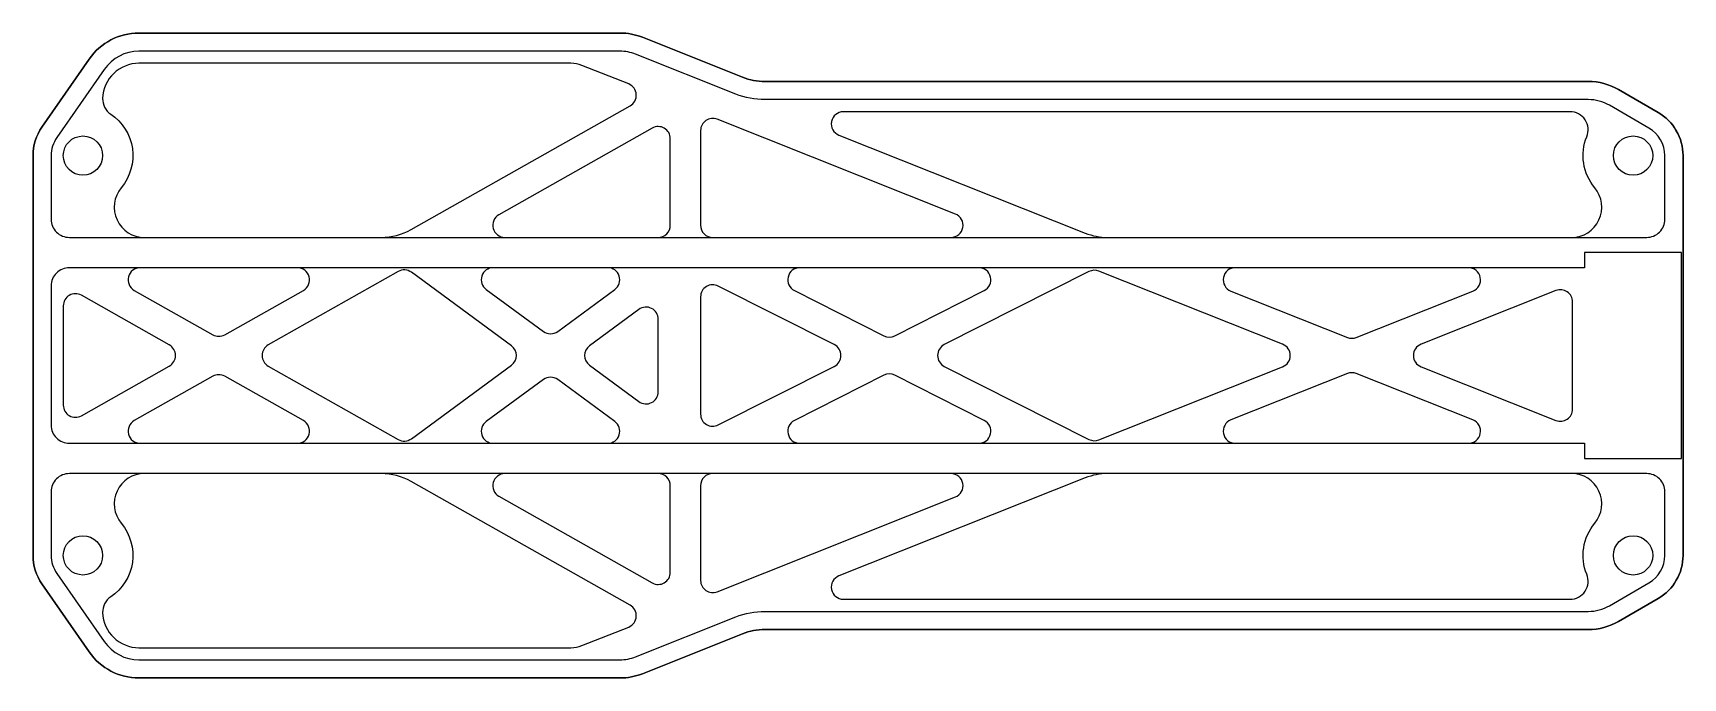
# Model space of a CAD drawing. Header units: millimetres. Extents: x -121 to 152, y -99 to 8.
import ezdxf

# ---------------------------------------------------------------- set-up
doc = ezdxf.new("R2010")
doc.units = ezdxf.units.MM

msp = doc.modelspace()

# ---------------------------------------------------------------- linework, layer by layer
for p, q in [((-103.37, 8), (-23.94, 8)), ((-20.24, 7.29), (-3.7, 0.71)), ((0, 0), (135.98, 0)), ((140.98, -1.34), (147.5, -5.11)), ((151.63, -12.25), (151.63, -78.25))]:
    msp.add_line(p, q)
for points in [[(151.63, -12.25, 0.267949), (147.5, -5.11), (140.98, -1.34, 0.131652), (135.98, 0), (0, 0, -0.094954), (-3.7, 0.71), (-20.24, 7.29, 0.094954), (-23.94, 8), (-103.37, 8, 0.245705), (-111.59, 3.7), (-119.4, -7.54, 0.152943), (-120.87, -12.25), (-120.87, -78.25, 0.152943), (-119.4, -82.96), (-111.59, -94.2, 0.245705), (-103.37, -98.5), (-23.94, -98.5, 0.094954), (-20.24, -97.79), (-3.7, -91.21, -0.094954), (0, -90.5), (135.98, -90.5, 0.131652), (140.98, -89.16), (147.5, -85.39, 0.267949), (151.63, -78.25)], [(0, 0), (135.98, 0, -0.131652), (140.98, -1.34), (147.5, -5.11, -0.267949), (151.63, -12.25), (151.63, -78.25, -0.267949), (147.5, -85.39), (140.98, -89.16, -0.131652), (135.98, -90.5), (0, -90.5, 0.094954), (-3.7, -91.21), (-20.24, -97.79, -0.094954), (-23.94, -98.5), (-103.37, -98.5, -0.245705), (-111.59, -94.2), (-119.4, -82.96, -0.152943), (-120.87, -78.25), (-120.87, -12.25, -0.152943), (-119.4, -7.54), (-111.59, 3.7, -0.245705), (-103.37, 8), (-23.94, 8, -0.094954), (-20.24, 7.29), (-3.7, 0.71, 0.094954)], [(-114.87, -25.75), (145.63, -25.75, 0.414214), (148.63, -22.75), (148.63, -12.25, 0.267949), (146, -7.7), (139.48, -3.94, 0.131652), (135.98, -3), (0, -3, -0.094954), (-4.81, -2.08), (-21.35, 4.5, 0.094954), (-23.94, 5), (-103.37, 5, 0.245705), (-109.12, 1.99), (-116.94, -9.26, 0.152943), (-117.87, -12.25), (-117.87, -22.75, 0.414214)], [(-106.3, -17.54, 0.636484), (-102.46, -25.75), (-63.36, -25.75, 0.129194), (-58.44, -24.46), (-22.25, -4.02, 0.630082), (-22.49, -0.42), (-30.21, 2.65, 0.094954), (-32.05, 3), (-103.37, 3, 0.404195), (-109.37, -2.79, 0.259581), (-108.04, -5.39, -0.445985)], [(52.91, -25.04, 0.094954), (56.6, -25.75), (133.21, -25.75, 0.636484), (137.05, -17.54, -0.277797), (135.74, -9.13, 0.532807), (132.96, -5), (12.97, -5, 0.82656), (12.23, -8.86)], [(-18.61, -7.71), (-43.93, -22.01, 0.771174), (-42.95, -25.75), (-17.62, -25.75, 0.414214), (-15.62, -23.75), (-15.62, -9.45, 0.574132)], [(-10.62, -23.75, 0.414214), (-8.62, -25.75), (30.73, -25.75, 0.82656), (31.46, -21.89), (-7.88, -6.24, 0.530014), (-10.62, -8.09)], [(-114.87, -59.75), (135.38, -59.75), (135.38, -62.25), (151.38, -62.25), (151.38, -28.25), (135.38, -28.25), (135.38, -30.75), (-114.87, -30.75, 0.414214), (-117.87, -33.75), (-117.87, -56.75, 0.414214)], [(-103.18, -30.75, 0.771174), (-104.16, -34.49), (-91.17, -41.82, 0.262775), (-89.21, -41.82), (-76.22, -34.49, 0.771174), (-77.2, -30.75)], [(-58.38, -31.51, 0.294724), (-60.54, -31.38), (-82.02, -43.51, 0.583814), (-82.02, -46.99), (-60.54, -59.12, 0.294724), (-58.38, -58.99), (-41.84, -46.86, 0.506891), (-41.84, -43.64)], [(-24.78, -34.36, 0.724944), (-25.97, -30.75), (-44.85, -30.75, 0.724944), (-46.03, -34.36), (-36.59, -41.28, 0.327236), (-34.22, -41.28)], [(36.21, -34.54, 0.789808), (35.31, -30.75), (5.77, -30.75, 0.789808), (4.87, -34.54), (19.64, -41.99, 0.238162), (21.44, -41.99)], [(55.17, -31.32, 0.214788), (53.52, -31.4), (29.62, -43.46, 0.615298), (29.62, -47.04), (53.52, -59.1, 0.214788), (55.17, -59.18), (85.5, -47.11, 0.678364), (85.5, -43.39)], [(116.92, -34.61, 0.82656), (116.18, -30.75), (77.69, -30.75, 0.82656), (76.95, -34.61), (96.19, -42.27, 0.191636), (97.67, -42.27)], [(-112.89, -35.3, 0.574132), (-115.87, -37.05), (-115.87, -53.45, 0.574132), (-112.89, -55.2), (-98.36, -46.99, 0.583814), (-98.36, -43.51)], [(11.46, -43.46), (-7.72, -33.78, 0.558836), (-10.62, -35.56), (-10.62, -54.94, 0.558836), (-7.72, -56.72), (11.46, -47.04, 0.615298)], [(130.64, -34.53), (108.37, -43.39, 0.678364), (108.37, -47.11), (130.64, -55.97, 0.530014), (133.38, -54.11), (133.38, -36.39, 0.530014)], [(-20.81, -37.65), (-28.98, -43.64, 0.506891), (-28.98, -46.86), (-20.81, -52.85, 0.614242), (-17.62, -51.24), (-17.62, -39.26, 0.614242)], [(-76.22, -56.01), (-89.21, -48.68, 0.262775), (-91.17, -48.68), (-104.16, -56.01, 0.771174), (-103.18, -59.75), (-77.2, -59.75, 0.771174)], [(-24.78, -56.14), (-34.22, -49.22, 0.327236), (-36.59, -49.22), (-46.03, -56.14, 0.724944), (-44.85, -59.75), (-25.97, -59.75, 0.724944)], [(36.21, -55.96), (21.44, -48.51, 0.238162), (19.64, -48.51), (4.87, -55.96, 0.789808), (5.77, -59.75), (35.31, -59.75, 0.789808)], [(116.92, -55.89), (97.67, -48.23, 0.191636), (96.19, -48.23), (76.95, -55.89, 0.82656), (77.69, -59.75), (116.18, -59.75, 0.82656)], [(148.63, -78.25), (148.63, -67.75, 0.414214), (145.63, -64.75), (-114.87, -64.75, 0.414214), (-117.87, -67.75), (-117.87, -78.25, 0.152943), (-116.94, -81.24), (-109.12, -92.49, 0.245705), (-103.37, -95.5), (-23.94, -95.5, 0.094954), (-21.35, -95), (-4.81, -88.42, -0.094954), (0, -87.5), (135.98, -87.5, 0.131652), (139.48, -86.56), (146, -82.8, 0.267949)], [(-58.44, -66.04, 0.129194), (-63.36, -64.75), (-102.46, -64.75, 0.636484), (-106.3, -72.96, -0.445985), (-108.04, -85.11, 0.259581), (-109.37, -87.71, 0.404195), (-103.37, -93.5), (-32.05, -93.5, 0.094954), (-30.21, -93.15), (-22.49, -90.08, 0.630082), (-22.25, -86.48)], [(-17.62, -64.75), (-42.95, -64.75, 0.771174), (-43.93, -68.49), (-18.61, -82.79, 0.574132), (-15.62, -81.05), (-15.62, -66.75, 0.414214)], [(31.46, -68.61, 0.82656), (30.73, -64.75), (-8.62, -64.75, 0.414214), (-10.62, -66.75), (-10.62, -82.41, 0.530014), (-7.88, -84.26)], [(137.05, -72.96, 0.636484), (133.21, -64.75), (56.6, -64.75, 0.094954), (52.91, -65.46), (12.23, -81.64, 0.82656), (12.97, -85.5), (132.96, -85.5, 0.532807), (135.74, -81.37, -0.277797)]]:
    msp.add_lwpolyline(points, format="xyb", close=True)
msp.add_lwpolyline([(151.63, -78.25, -0.267949), (147.5, -85.39), (140.98, -89.16, -0.131652), (135.98, -90.5), (0, -90.5, 0.094954), (-3.7, -91.21), (-20.24, -97.79, -0.094954), (-23.94, -98.5), (-103.37, -98.5, -0.245705), (-111.59, -94.2), (-119.4, -82.96, -0.152943), (-120.87, -78.25), (-120.87, -12.25, -0.152943), (-119.4, -7.54), (-111.59, 3.7, -0.245705), (-103.37, 8)], format="xyb")
for centre in [(-112.62, -12.25), (-112.62, -12.25), (143.38, -12.25), (143.38, -12.25), (-112.62, -78.25), (-112.62, -78.25), (143.38, -78.25), (143.38, -78.25)]:
    msp.add_circle(centre, 3.25)
for centre, radius, start, end in [((135.98, -10), 10, 60, 90), ((143.38, -12.25), 8.25, 0, 60)]:
    msp.add_arc(centre, radius, start, end)

doc.saveas('drawing.dxf')
